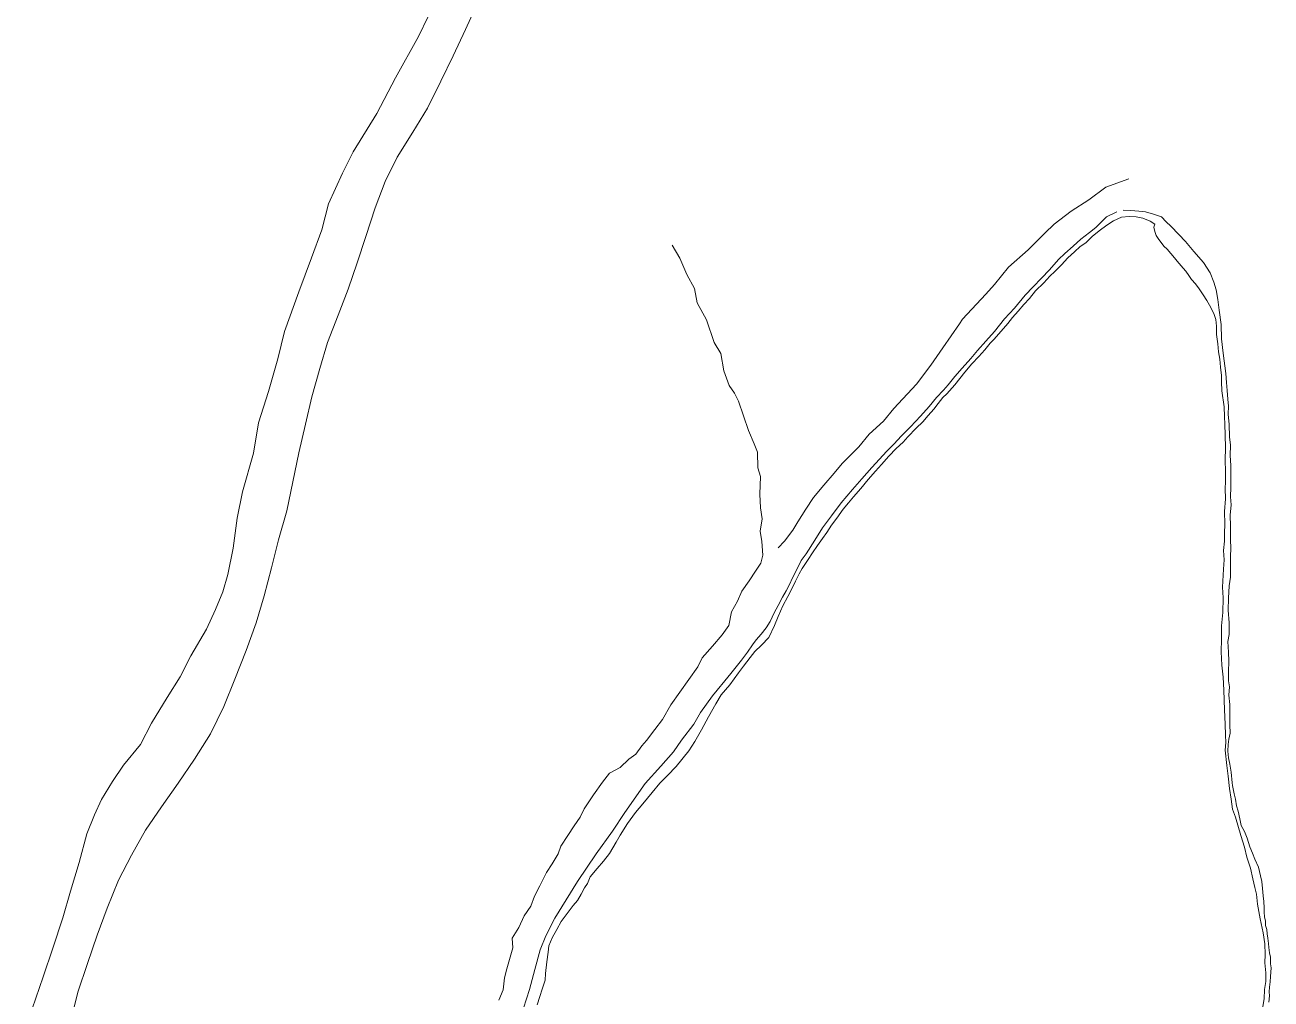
# Model space of a CAD drawing. Extents: x 683321 to 688873, y 7661944 to 7668387.
# Drawn here: x 684411.7 to 684682.8, y 7666161.9 to 7666373.9 of the extents above; entities that cross this region are included whole.
import ezdxf

# ---------------------------------------------------------------- set-up
doc = ezdxf.new("R2010")
doc.units = 0
doc.header["$MEASUREMENT"] = 0
doc.layers.add('01 CRESTA_Line', color=3, linetype='Continuous', lineweight=20)

msp = doc.modelspace()

# ---------------------------------------------------------------- linework, layer by layer
at = {"layer": '01 CRESTA_Line'}
for points in [[(684411.72, 7666155.21, 4284.31), (684414.07, 7666162.16, 4284.48), (684415.69, 7666166.78, 4284.81), (684417.82, 7666173.01, 4285.43), (684419.95, 7666179.61, 4286.29), (684421.64, 7666185.41, 4287.28), (684423.51, 7666191.66, 4288.08), (684425.2, 7666197.89, 4289.3), (684426.85, 7666202.03, 4290.07), (684428.41, 7666205.4, 4290.64), (684430.76, 7666209.28, 4291.17), (684433.19, 7666212.83, 4291.46), (684436.87, 7666217.34, 4291.51), (684439.24, 7666222.01, 4292.12), (684442.67, 7666227.55, 4292.59), (684445.47, 7666232.05, 4292.99), (684447.84, 7666236.64, 4293.46), (684451.19, 7666242.45, 4293.84), (684453.2, 7666246.7, 4294.2), (684454.76, 7666250.53, 4294.53), (684455.88, 7666254.34, 4295.11), (684457.04, 7666260.06, 4296.11), (684457.86, 7666266.56, 4297.45), (684459.01, 7666272.29, 4298.34), (684461.45, 7666280.73, 4299.11), (684462.53, 7666287.33, 4300.21), (684464.67, 7666294.13, 4300.66), (684466.73, 7666301.27, 4301.25), (684468.2, 7666307.22, 4302.11), (684471.32, 7666315.83, 4302.88), (684474.08, 7666323.23, 4303.49), (684476.28, 7666329.32, 4303.99), (684477.78, 7666334.97, 4304.78), (684480.79, 7666341.67, 4305.21), (684483.14, 7666346.34, 4305.36), (684488.27, 7666354.68, 4305.86), (684492.33, 7666362.4, 4306.57), (684497.3, 7666371.43, 4307.33), (684501.55, 7666380.21, 4308.2)], [(684510.23, 7666378.81, 4306.38), (684507.57, 7666372.94, 4305.73), (684504.88, 7666367.17, 4305.1), (684502.18, 7666361.7, 4304.45), (684499.28, 7666355.79, 4303.99), (684496.09, 7666350.57, 4303.56), (684492.71, 7666345.12, 4303.19), (684490.08, 7666339.87, 4302.71), (684487.88, 7666334.09, 4302.05), (684485.88, 7666327.89, 4301.25), (684484, 7666322.15, 4300.49), (684481.99, 7666316.4, 4300.16), (684479.85, 7666310.75, 4299.58), (684477.55, 7666304.82, 4299.07), (684475.85, 7666299.13, 4298.32), (684474.13, 7666292.99, 4297.6), (684472.75, 7666287.06, 4296.88), (684471.27, 7666280.83, 4296.06), (684468.66, 7666268.15, 4294.18), (684466.84, 7666261.91, 4293.32), (684465.33, 7666255.78, 4292.46), (684463.73, 7666249.68, 4291.62), (684462.02, 7666243.8, 4290.8), (684459.85, 7666237.79, 4290), (684457.39, 7666231.56, 4289.19), (684455.01, 7666225.64, 4288.49), (684452.09, 7666219.63, 4287.99), (684448.61, 7666214.14, 4287.55), (684445.08, 7666208.9, 4287.21), (684441.4, 7666203.75, 4286.92), (684437.97, 7666198.67, 4286.6), (684434.89, 7666193.29, 4286.1), (684432.09, 7666187.81, 4285.54), (684429.6, 7666181.72, 4284.84), (684427.44, 7666175.83, 4284.14), (684425.33, 7666169.71, 4283.45), (684423.24, 7666163.41, 4282.76), (684421.75, 7666157.59, 4282.07)], [(684575.53, 7666260.15, 4250.66), (684576.94, 7666261.55, 4250.57), (684578.74, 7666263.99, 4250.8), (684579.84, 7666265.8, 4251.32), (684581.59, 7666268.58, 4251.69), (684583.27, 7666271.08, 4252.03), (684585.46, 7666273.77, 4252.36), (684587.73, 7666276.39, 4252.51), (684589.49, 7666278.52, 4252.73), (684591.45, 7666280.46, 4252.81), (684593.07, 7666282.11, 4253), (684595.36, 7666284.87, 4253.34), (684598.44, 7666287.69, 4253.43), (684600.73, 7666290.46, 4253.89), (684605.63, 7666295.72, 4254.61), (684608.77, 7666299.89, 4255.33), (684611.4, 7666303.68, 4255.91), (684615.01, 7666308.91, 4256.77), (684615.67, 7666309.92, 4256.97), (684620.71, 7666315.32, 4257.8), (684622.61, 7666317.44, 4258.1), (684625.64, 7666321.19, 4258.46), (684629.95, 7666324.97, 4258.74), (684633.55, 7666328.61, 4258.91), (684635.61, 7666330.53, 4259.05), (684639.27, 7666333.4, 4259.59), (684643.15, 7666335.88, 4259.93), (684646.84, 7666338.61, 4260.46), (684651.79, 7666340.43, 4261.2)], [(684682.24, 7666161.25, 4248.39), (684682.43, 7666162.61, 4248.23), (684682.38, 7666163.49, 4248.52), (684682.4, 7666164.5, 4248.54), (684682.58, 7666165.67, 4248.58), (684682.63, 7666166.84, 4248.69), (684682.72, 7666167.78, 4248.85), (684682.76, 7666168.71, 4248.71), (684682.62, 7666169.58, 4248.79), (684682.63, 7666170.25, 4248.8), (684682.66, 7666171.09, 4248.49), (684682.44, 7666172.02, 4248.82), (684682.25, 7666173.14, 4248.91), (684682.18, 7666174.02, 4248.97), (684682.02, 7666175.21, 4249.02), (684681.91, 7666176.12, 4249.08), (684681.81, 7666177.05, 4249.14), (684681.58, 7666177.98, 4249.23), (684681.53, 7666178.91, 4249.32), (684681.35, 7666179.87, 4249.4), (684681.29, 7666180.86, 4249.49), (684681.25, 7666181.78, 4249.53), (684681.16, 7666183.14, 4249.57), (684681.04, 7666184.38, 4249.62), (684680.93, 7666186, 4249.71), (684680.72, 7666187.5, 4249.8), (684680.46, 7666188.75, 4249.94), (684679.99, 7666190.67, 4249.94), (684679.23, 7666192.38, 4250.14), (684678.74, 7666193.71, 4250.14), (684678.15, 7666195.08, 4250.24), (684677.53, 7666196.93, 4250.41), (684676.98, 7666198.38, 4250.51), (684676.27, 7666199.71, 4250.76), (684675.94, 7666201.15, 4250.84), (684675.63, 7666202.82, 4251.05), (684675.25, 7666203.97, 4251.21), (684674.99, 7666205.46, 4251.23), (684674.72, 7666206.63, 4251.28), (684674.35, 7666208.38, 4251.28), (684674.27, 7666209.02, 4251.34), (684674.07, 7666211.32, 4251.46), (684673.82, 7666213.04, 4251.47), (684673.5, 7666214.42, 4251.62), (684673.38, 7666215.89, 4251.67), (684673.4, 7666217.33, 4251.85), (684673.56, 7666218.47, 4251.93), (684673.83, 7666219.83, 4251.98), (684673.78, 7666221.63, 4251.96), (684673.76, 7666223.57, 4252.11), (684673.8, 7666226.04, 4252.08), (684673.56, 7666228.09, 4252.17), (684673.7, 7666229.86, 4252.27), (684673.49, 7666231.18, 4252.37), (684673.47, 7666233.14, 4252.42), (684673.56, 7666235.5, 4252.53), (684673.53, 7666237.41, 4252.57), (684673.39, 7666239.75, 4252.72), (684673.61, 7666241.24, 4253.18), (684673.62, 7666243.79, 4252.77), (684673.4, 7666246.54, 4252.84), (684673.47, 7666249.18, 4253.04), (684673.61, 7666251.9, 4253.28), (684673.91, 7666253.77, 4253.38), (684673.94, 7666256.07, 4253.58), (684673.93, 7666258.35, 4253.78), (684674.01, 7666260.01, 4253.93), (684673.97, 7666261.93, 4254.1), (684673.9, 7666264.88, 4254.39), (684673.87, 7666267.22, 4254.7), (684674.05, 7666269.52, 4254.76), (684673.93, 7666271.25, 4255), (684674, 7666273.36, 4255.12), (684674.04, 7666275.73, 4255.23), (684673.99, 7666278.05, 4255.39), (684673.87, 7666280.24, 4255.59), (684673.91, 7666282.51, 4255.73), (684673.7, 7666284.3, 4255.88), (684673.64, 7666286.96, 4256.11), (684673.41, 7666289.22, 4256.31), (684673.48, 7666290.93, 4256.54), (684673.38, 7666292.46, 4256.76), (684673.18, 7666294.35, 4256.96), (684673.04, 7666296.12, 4257.22), (684672.92, 7666298.06, 4257.44), (684672.31, 7666302.52, 4258.17), (684672.01, 7666305.59, 4258.78), (684671.88, 7666308.71, 4259.46), (684671.48, 7666311.84, 4259.88), (684671.15, 7666314.19, 4260.11), (684670.82, 7666316.26, 4260.24), (684670.28, 7666317.98, 4260.37), (684669.53, 7666319.96, 4260.48), (684668.04, 7666322.23, 4260.45), (684665.98, 7666324.61, 4260.45), (684664.11, 7666326.76, 4260.42), (684662.73, 7666328.32, 4260.48), (684660.98, 7666330.15, 4260.5), (684659.95, 7666331.06, 4260.58), (684658.93, 7666332.18, 4260.58), (684657.15, 7666332.75, 4260.43), (684655.42, 7666333.23, 4260.31), (684653.98, 7666333.36, 4260.26), (684652.22, 7666333.53, 4260.19), (684650.56, 7666333.64, 4259.96)], [(684649.23, 7666333.23, 4259.75), (684646.98, 7666332.13, 4259.54), (684644.61, 7666329.87, 4259.34), (684643.28, 7666328.72, 4259.24), (684641.38, 7666327.29, 4259.01), (684639.72, 7666325.8, 4258.81), (684637.88, 7666324.2, 4258.54), (684636.55, 7666322.85, 4258.38), (684634.53, 7666320.6, 4258.05), (684632.82, 7666318.81, 4257.9), (684631.02, 7666316.93, 4257.63), (684629.27, 7666315.08, 4257.31), (684626.96, 7666312.31, 4256.94), (684624.79, 7666309.95, 4256.52), (684622.63, 7666307.24, 4256.21), (684620.72, 7666305.14, 4255.95), (684618.89, 7666303.1, 4255.58), (684617.43, 7666301.31, 4255.39), (684615.54, 7666299.23, 4255.15), (684613.95, 7666297.4, 4254.89), (684612.51, 7666295.6, 4254.75), (684611.53, 7666294.46, 4254.64), (684610.02, 7666292.85, 4254.36), (684608.37, 7666290.91, 4254.13), (684606.51, 7666288.77, 4253.89), (684604.35, 7666286.48, 4253.52), (684602.34, 7666284.49, 4253.2), (684600.7, 7666282.67, 4252.96), (684599.2, 7666281.16, 4252.75), (684595.92, 7666277.62, 4252.27), (684593.76, 7666275.16, 4252.13), (684591.73, 7666272.81, 4251.81), (684589.27, 7666269.96, 4251.43), (684587.13, 7666267.1, 4251.03), (684585.22, 7666264.47, 4250.64), (684583.5, 7666261.78, 4250.4), (684581.67, 7666258.85, 4250.08), (684580.55, 7666257.35, 4249.81), (684579.79, 7666255.7, 4249.68), (684578.74, 7666253.72, 4249.46), (684577.92, 7666252.01, 4249.33), (684577.3, 7666250.79, 4249.22), (684576.46, 7666249.4, 4248.98), (684575.54, 7666247.6, 4248.92), (684574.69, 7666245.99, 4248.84), (684573.78, 7666244.09, 4248.74), (684572.94, 7666242.73, 4248.62), (684571.83, 7666241.38, 4248.56), (684570.79, 7666240.08, 4248.46), (684569.97, 7666239, 4248.33), (684568.88, 7666237.46, 4248.29), (684567.56, 7666235.68, 4248.18), (684566.72, 7666234.6, 4248.12), (684565.27, 7666232.8, 4247.97), (684563.97, 7666231.19, 4247.91), (684562.27, 7666229.15, 4247.9), (684561.3, 7666227.96, 4247.76), (684558.66, 7666224.27, 4247.57), (684557.24, 7666221.76, 4247.49), (684554.55, 7666218.3, 4247.27), (684552.75, 7666215.72, 4247.1), (684550.04, 7666212.62, 4246.81), (684546.63, 7666208.88, 4246.49), (684542.19, 7666202.56, 4246.3), (684539.55, 7666198.46, 4245.99), (684535.94, 7666193.55, 4245.8), (684531.89, 7666187.5, 4245.62), (684526.94, 7666179.51, 4245.3), (684524.99, 7666175.73, 4245.13), (684523.78, 7666172.69, 4244.82), (684522.6, 7666168.38, 4244.4), (684521.47, 7666164.02, 4244.32), (684520.14, 7666159.95, 4244.29)], [(684523.12, 7666160.69, 4244.41), (684523.7, 7666162.51, 4244.41), (684524.24, 7666164.09, 4244.34), (684524.87, 7666166.09, 4244.48), (684524.93, 7666167.54, 4244.77), (684525.23, 7666170.04, 4244.76), (684525.49, 7666172.15, 4244.77), (684525.66, 7666173.55, 4244.99), (684526.37, 7666175.25, 4245.11), (684527.43, 7666177.1, 4245.19), (684528.36, 7666178.85, 4245.26), (684529.42, 7666180.26, 4245.32), (684530.28, 7666181.41, 4245.35), (684530.98, 7666182.32, 4245.33), (684531.88, 7666183.42, 4245.35), (684532.69, 7666184.8, 4245.46), (684533.46, 7666186.14, 4245.55), (684534.06, 7666187.11, 4245.61), (684534.63, 7666188.55, 4245.64), (684536.18, 7666190.38, 4245.53), (684537.56, 7666191.96, 4245.65), (684538.84, 7666193.59, 4245.65), (684540.34, 7666196.06, 4245.84), (684541.17, 7666197.61, 4245.92), (684542.8, 7666200.12, 4246.14), (684544.52, 7666202.54, 4246.33), (684546.11, 7666204.41, 4246.5), (684548.12, 7666206.9, 4246.57), (684549.79, 7666208.91, 4246.63), (684551.45, 7666210.57, 4246.85), (684553.33, 7666212.52, 4246.87), (684556.15, 7666215.98, 4247.04), (684557.44, 7666217.99, 4247.07), (684558.89, 7666220.52, 4247.36), (684560.43, 7666223.38, 4247.48), (684562, 7666226.18, 4247.62), (684563.13, 7666228.18, 4247.77), (684565.06, 7666230.35, 4247.72), (684566.91, 7666232.91, 4247.85), (684568.04, 7666234.4, 4247.99), (684569.47, 7666236.26, 4248.25), (684570.5, 7666237.55, 4248.37), (684571.89, 7666238.98, 4248.42), (684573.49, 7666240.64, 4248.46), (684574.73, 7666243.21, 4248.61), (684575.53, 7666245.22, 4248.8), (684576.58, 7666247.53, 4248.98), (684577.65, 7666249.57, 4249.08), (684578.6, 7666251.35, 4249.35), (684579.35, 7666252.89, 4249.43), (684580.11, 7666254.45, 4249.61), (684580.79, 7666255.67, 4249.73), (684582.05, 7666257.58, 4249.9), (684582.99, 7666259.05, 4250.09), (684584.08, 7666260.64, 4250.3), (684585.19, 7666262.15, 4250.52), (684586.16, 7666263.48, 4250.66), (684587.13, 7666265.05, 4250.9), (684588.3, 7666266.62, 4251.13), (684589.71, 7666268.55, 4251.36), (684590.83, 7666269.93, 4251.47), (684591.94, 7666271.25, 4251.67), (684593.55, 7666273.05, 4251.86), (684595.1, 7666274.97, 4252.1), (684596.7, 7666276.84, 4252.32), (684598.06, 7666278.3, 4252.49), (684599.61, 7666280.09, 4252.76), (684601.24, 7666281.75, 4252.93), (684602.71, 7666283.1, 4253.06), (684603.73, 7666284.3, 4253.3), (684605.59, 7666286.16, 4253.54), (684606.98, 7666287.57, 4253.76), (684608.17, 7666288.91, 4253.91), (684609.39, 7666290.32, 4254.11), (684610.36, 7666291.51, 4254.34), (684611.36, 7666292.87, 4254.49), (684612.21, 7666293.66, 4254.54), (684613.99, 7666295.63, 4254.72), (684616.18, 7666298.38, 4255.09), (684617.67, 7666300.19, 4255.31), (684619.17, 7666301.77, 4255.53), (684620.47, 7666303.25, 4255.72), (684621.69, 7666304.66, 4255.93), (684622.47, 7666305.45, 4256.07), (684624.08, 7666307.29, 4256.26), (684625.52, 7666308.94, 4256.48), (684626.54, 7666310.25, 4256.78), (684627.73, 7666311.62, 4257), (684629, 7666313.12, 4257.25), (684630.18, 7666314.37, 4257.39), (684631.52, 7666316.04, 4257.65), (684633.35, 7666317.79, 4257.81), (684634.61, 7666319.28, 4257.99), (684635.71, 7666320.29, 4258.26), (684637.2, 7666321.73, 4258.31), (684638.56, 7666323.21, 4258.53), (684640.01, 7666324.52, 4258.68), (684641.26, 7666325.69, 4258.88), (684642.46, 7666326.5, 4258.92), (684643.84, 7666327.85, 4259.13), (684645.4, 7666329.15, 4259.31), (684647.05, 7666330.33, 4259.33), (684648.48, 7666331.27, 4259.45), (684650.25, 7666332.1, 4259.68), (684651.86, 7666332.22, 4259.92), (684653.39, 7666332.14, 4260.12), (684654.87, 7666331.89, 4260.24), (684656.45, 7666331.21, 4260.39), (684657.45, 7666330.53, 4260.32), (684657.28, 7666329.93, 4260.2), (684657.45, 7666328.97, 4260.17), (684657.8, 7666328.13, 4260.07), (684658.38, 7666327.23, 4260.02), (684658.83, 7666326.58, 4260.06), (684659.42, 7666325.8, 4260.06), (684660.15, 7666325.09, 4260.08), (684660.94, 7666324.15, 4260.11), (684661.72, 7666323.24, 4260.04), (684662.33, 7666322.52, 4260.04), (684663.65, 7666321.02, 4260.01), (684664.23, 7666320.31, 4259.9), (684664.89, 7666319.37, 4259.83), (684665.46, 7666318.53, 4259.76), (684666.29, 7666317.61, 4259.8), (684667.14, 7666316.51, 4259.75), (684667.98, 7666315.17, 4259.72), (684668.8, 7666313.96, 4259.74), (684669.64, 7666312.41, 4259.65), (684670.35, 7666310.93, 4259.54), (684670.75, 7666309.81, 4259.4), (684670.89, 7666308.37, 4259.12), (684670.86, 7666306.55, 4258.75), (684671.18, 7666304.55, 4258.45), (684671.32, 7666302.76, 4258.09), (684671.58, 7666301.18, 4257.83), (684671.74, 7666299.43, 4257.64), (684671.95, 7666297.65, 4257.39), (684671.98, 7666296.23, 4257.18), (684672.04, 7666294.27, 4256.83), (684672.56, 7666290.83, 4256.47), (684672.65, 7666288.68, 4256.16), (684672.7, 7666287, 4256.05), (684672.74, 7666284.75, 4255.82), (684672.88, 7666281.86, 4255.66), (684672.79, 7666279.22, 4255.35), (684672.86, 7666276.76, 4255.26), (684672.87, 7666274.52, 4255.13), (684672.8, 7666273.06, 4255.1), (684672.87, 7666270.79, 4254.91), (684672.64, 7666268.05, 4254.67), (684672.67, 7666265.27, 4254.4), (684672.6, 7666263.34, 4254.29), (684672.65, 7666261.58, 4254.08), (684672.42, 7666259.58, 4253.83), (684672.53, 7666257.53, 4253.61), (684672.44, 7666255.51, 4253.41), (684672.22, 7666251.56, 4253.01), (684672.34, 7666249.23, 4252.98), (684672.24, 7666246.09, 4252.75), (684671.99, 7666243.15, 4252.73), (684672.01, 7666240.26, 4252.47), (684671.93, 7666237.51, 4252.39), (684672.06, 7666234.63, 4252.4), (684672.31, 7666231.96, 4252.31), (684672.49, 7666229.13, 4252.1), (684672.61, 7666224.88, 4252.03), (684672.79, 7666221.76, 4251.82), (684672.85, 7666219.37, 4251.91), (684672.92, 7666217.76, 4251.83), (684672.75, 7666216.12, 4251.6), (684673.17, 7666212.74, 4251.46), (684673.43, 7666210.45, 4251.35), (684673.73, 7666207.77, 4251.28), (684674.05, 7666205.42, 4251.11), (684674.39, 7666203.3, 4251), (684675.01, 7666201.54, 4250.83), (684676.2, 7666197.54, 4250.46), (684676.98, 7666194.99, 4250.24), (684677.52, 7666192.83, 4250.06), (684678.28, 7666190.41, 4249.94), (684678.8, 7666188.11, 4249.71), (684679.2, 7666186.2, 4249.59), (684679.56, 7666184.74, 4249.56), (684679.83, 7666182.61, 4249.46), (684680.4, 7666179.37, 4249.22), (684681.01, 7666176.33, 4249.05), (684681.38, 7666173.99, 4248.92), (684681.51, 7666171.63, 4248.73), (684681.39, 7666169.81, 4248.7), (684681.61, 7666167.63, 4248.64), (684681.61, 7666165.77, 4248.58), (684681.33, 7666164.03, 4248.39), (684681.26, 7666161.97, 4248.26), (684680.9, 7666159.9, 4248.16)], [(684514.78, 7666161.7, 4243.98), (684515.74, 7666163.95, 4244.31), (684516.05, 7666166.53, 4244.64), (684516.53, 7666168.55, 4245.03), (684517.83, 7666173.12, 4245.73), (684517.73, 7666175.21, 4246.19), (684519.17, 7666177.53, 4246.23), (684520.34, 7666180.07, 4246.19), (684521.72, 7666182.17, 4246.39), (684522.54, 7666184.33, 4246.87), (684523.74, 7666186.61, 4247.2), (684525.15, 7666189.51, 4247.4), (684526.41, 7666191.37, 4247.77), (684527.73, 7666193.54, 4247.98), (684528.3, 7666195.2, 4247.74), (684529.83, 7666197.55, 4248.12), (684531.15, 7666199.67, 4248.54), (684532.45, 7666201.56, 4248.49), (684533.37, 7666203.33, 4248.61), (684535.41, 7666206.39, 4249.07), (684537.37, 7666209.13, 4248.62), (684538.84, 7666211.11, 4248.63), (684541.17, 7666212.3, 4248.02), (684543.06, 7666214.16, 4247.46), (684544.6, 7666215.23, 4247.29), (684545.88, 7666217.06, 4247.37), (684546.9, 7666218.22, 4247.64), (684548.76, 7666220.59, 4247.76), (684550.41, 7666222.81, 4248.05), (684552.21, 7666225.99, 4248.63), (684556.11, 7666231.47, 4249.04), (684558.11, 7666234.24, 4249.44), (684559, 7666236.17, 4249.78), (684561.29, 7666238.72, 4250.15), (684563.36, 7666241.22, 4250.1), (684564.8, 7666243.26, 4250.26), (684565.39, 7666246.17, 4251.02), (684566.69, 7666248.51, 4251.53), (684567.68, 7666250.73, 4251.86), (684569.21, 7666252.98, 4251.96), (684570.65, 7666255.08, 4252.03), (684571.75, 7666256.8, 4252.15), (684572.19, 7666258.57, 4252.66), (684571.98, 7666261.5, 4253.61), (684571.6, 7666263.75, 4254.11), (684572.04, 7666266.41, 4255.03), (684571.69, 7666268.85, 4255.67), (684571.59, 7666271.84, 4256.47), (684571.7, 7666275.64, 4257.84), (684571.16, 7666277.51, 4258.42), (684571.06, 7666280.97, 4259.73), (684570.32, 7666282.8, 4260.21), (684569.1, 7666285.67, 4261.47), (684566.94, 7666292.03, 4263.85), (684566.07, 7666293.82, 4264.65), (684564.87, 7666295.45, 4265.21), (684563.7, 7666298.64, 4266.66), (684563.06, 7666302.39, 4268.22), (684561.65, 7666304.81, 4269.22), (684559.93, 7666309.78, 4270.72), (684557.92, 7666313.43, 4272.44), (684557.35, 7666316.58, 4273.56), (684555.71, 7666319.63, 4274.9), (684554.19, 7666323.17, 4276.15), (684552.53, 7666325.97, 4277.47)]]:
    msp.add_polyline3d(points, dxfattribs=at)

doc.saveas('drawing.dxf')
